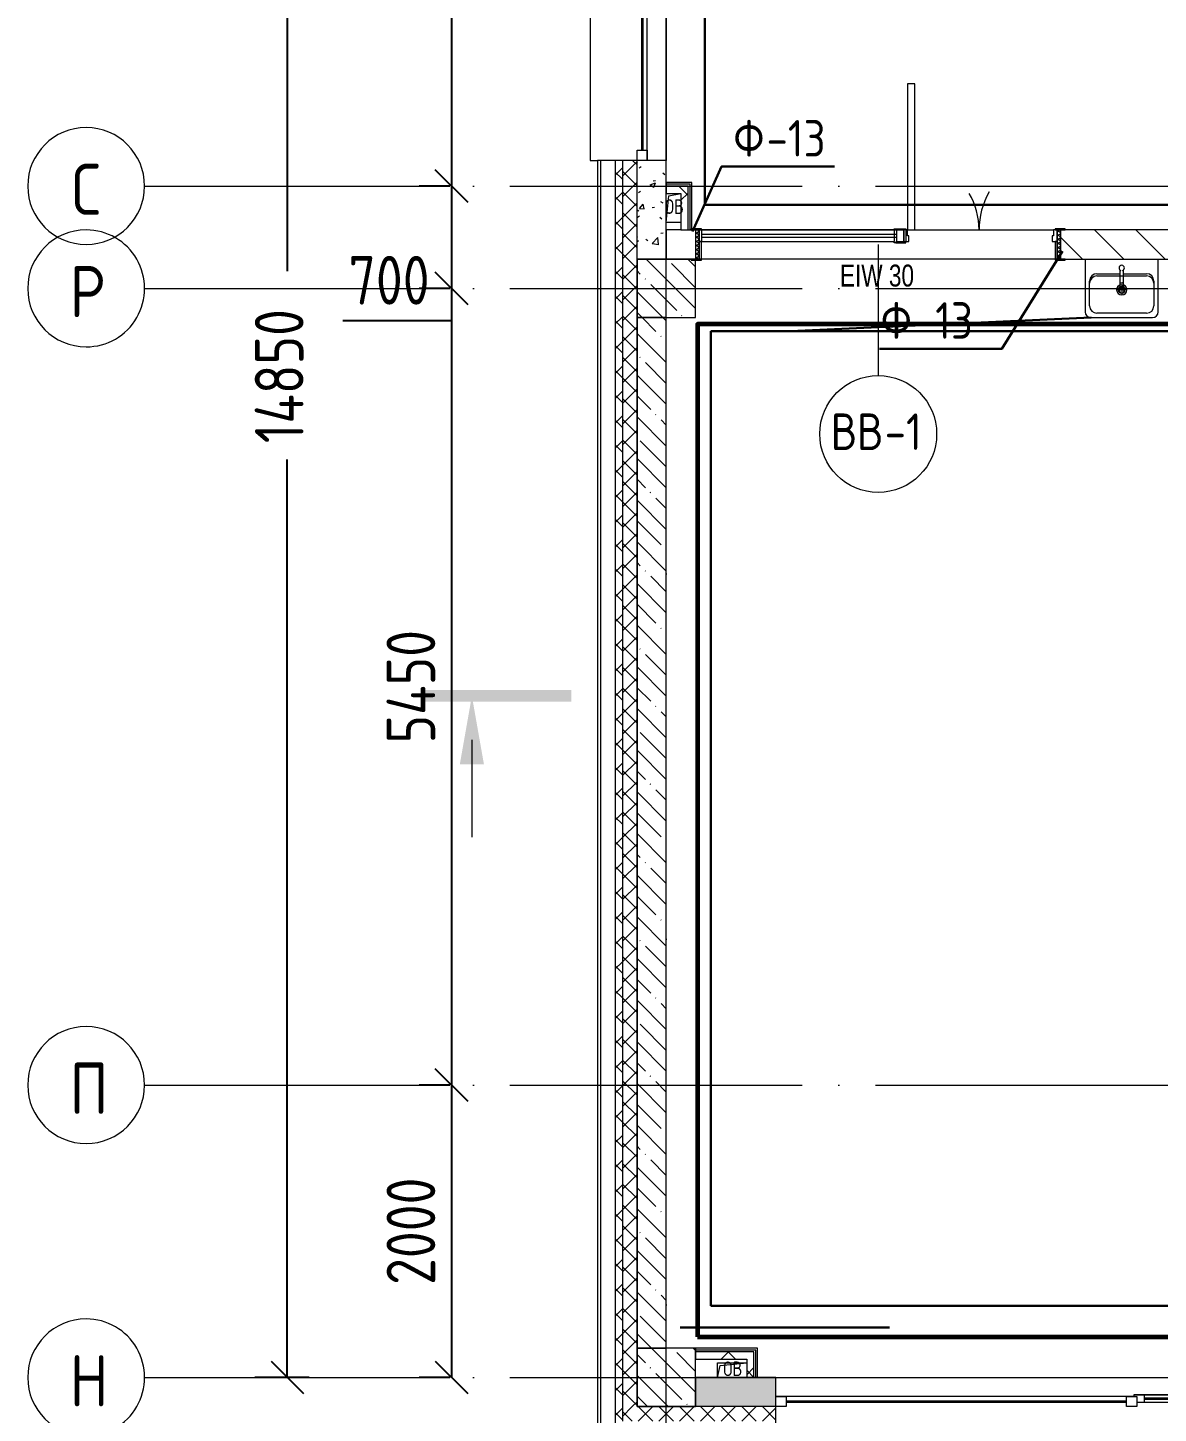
# Model space of a CAD drawing. Header units: millimetres. Extents: x -592259 to 288321, y -552984 to 293768.
# Drawn here: x -4971 to 2765, y -79015 to -69537 of the extents above; entities that cross this region are included whole.
import ezdxf

# ---------------------------------------------------------------- set-up
doc = ezdxf.new("R2010")
doc.units = ezdxf.units.MM
doc.linetypes.add('ADSK_Линия сетки', pattern=[2500, 2000, -250, 0, -250])
doc.linetypes.add('ADSK_Скрыто', pattern=[600, 300, -300])
doc.layers.get('Defpoints').update_dxf_attribs({"color": 250})
for name, color, linetype, lineweight in [('2)Фархверки', 40, 'Continuous', 30), ('4) Штукатурка', 6, 'Continuous', 30), ('4.5) Штук Гипсовая по ЖБ', 6, 'Continuous', 30), ('4.6) Швы', 6, 'Continuous', 30), ('6.1) Шпаклевка 5 вып.', 160, 'Continuous', 60), ('A-____-____-DIMS', 250, 'Continuous', 9), ('A-DETL-GENF-OTLN', 250, 'Continuous', 5), ('A-DOOR-____-IDEN', 250, 'Continuous', 9), ('A-DOOR-____-MCUT', 250, 'Continuous', 5), ('A-DOOR-____-OTLN', 250, 'Continuous', 5), ('A-DOOR-FRAM-MCUT', 250, 'Continuous', 5), ('A-DOOR-FRAM-OTLN', 250, 'Continuous', 5), ('A-DOOR-GLAZ-MCUT', 250, 'Continuous', 5), ('A-FLOR-____-OTLN', 250, 'Continuous', 9), ('A-GLAZ-____-MCUT', 250, 'Continuous', 9), ('A-GLAZ-____-OTLN', 250, 'Continuous', 5), ('A-WALL-____-MCUT', 250, 'Continuous', 13), ('A-WALL-____-PATT', 250, 'Continuous', 13), ('A-WALL-FNSH-MCUT', 250, 'Continuous', 13), ('G-____-____-SYMB', 250, 'ADSK_Скрыто', 9), ('I-WALL-____-OTLN', 250, 'Continuous', 9), ('P-SANR-FIXT-OTLN', 250, 'Continuous', 9), ('S-COLS-____-MCUT', 250, 'Continuous', 25), ('S-COLS-____-OTLN', 250, 'Continuous', 9), ('S-GRID-____-IDEN', 250, 'Continuous', 9), ('S-GRID-____-OTLN', 250, 'Continuous', 9)]:
    doc.layers.add(name, color=color, linetype=linetype, lineweight=lineweight)
doc.styles.add('Arial Narrow', font='ARIALN.TTF', dxfattribs={"width": 0.9, "height": 150})
doc.styles.add('GOST Common', font='', dxfattribs={"width": 0.9, "height": 350})
doc.styles.add('GOST Common_1', font='', dxfattribs={"width": 0.9, "height": 250})
doc.styles.add('ISOCPEUR', font='isocpeur.ttf', dxfattribs={"width": 0.8, "height": 100})
doc.styles.get("Standard").update_dxf_attribs({"font": 'ГОСТ тип А.ttf'})
doc.styles.get('GOST Common').set_extended_font_data('GOST Common')
doc.styles.get('GOST Common_1').set_extended_font_data('GOST Common')
doc.dimstyles.new('А3', dxfattribs={"dimtxt": 333, "dimasz": 222, "dimexe": 222, "dimexo": 111, "dimgap": 111, "dimtad": 1, "dimtoh": 1, "dimdec": 0, "dimrnd": 0.0015, "dimzin": 0, "dimdsep": 46, "dimtxsty": 'Standard', "dimblk": 'OBLIQUE', "dimcen": 0, "dimclrd": 7, "dimclre": 7, "dimclrt": 7, "dimadec": 0, "dimazin": 0, "dimtfac": 1, "dimtdec": 0, "dimtofl": 0, "dimtmove": 0, "dimatfit": 3, "dimfxl": 1, "dimtolj": 1, "dimtzin": 0, "dimarcsym": 0})
pattern_1 = [(45, (-601.29, -122294.79), (-70.71068, 70.71068), []), (135, (-601.29, -122294.79), (-70.71068, -70.71068), [])]
pattern_2 = [(135, (-601.3, -122294.79), (-142.5612, -142.5612), []), (135, (-458.73, -122294.79), (-142.5612, -142.5612), [252.016, -50.403, 3.353, -47.05])]
pattern_3 = [(50, (-601.3, -122294.8), (364.3679, -31.8783), [38.1, -419.1]), (355, (-601.3, -122294.8), (-70.4859, 382.1133), [30.48, -335.28]), (100.451, (-570.93, -122297.45), (293.885, 350.2334), [32.38, -356.18]), (46.184, (-601.3, -122193.2), (542.1585, -84.0858), [57.15, -628.65]), (96.636, (-556.1, -122200.2), (474.805, 494.8554), [48.57, -534.27]), (351.184, (-601.3, -122193.2), (474.8102, 494.85), [45.72, -502.92]), (21, (-550.5, -122218.6), (303.2285, -204.5305), [38.1, -419.1]), (326, (-550.5, -122218.6), (123.6039, 368.376), [30.48, -335.28]), (71.451, (-525.22, -122235.63), (426.8341, 163.8427), [32.38, -356.18]), (37.5, (-601.29, -122294.79), (6.17665, 169.11015), [16.764, -314.452, 16.764, -323.596, -336.55]), (37.5, (-601.29, -122294.79), (6.17665, 169.11015), [-671.576, 16.764, -319.786]), (7.5, (-601.3, -122294.79), (133.63888, 200.3615), [16.764, -177.292, 16.764, -306.832, -128.27]), (7.5, (-601.3, -122294.79), (133.63888, 200.3615), [-517.652, 16.764, -111.506]), (327.5, (-714.58, -122294.79), (271.18182, -11.45836), [16.764, -110.236, 16.764, -379.476, -525.78]), (327.5, (-714.58, -122294.79), (271.18182, -11.45836), [-523.24, 16.764, -509.016]), (317.5, (-765.38, -122294.8), (296.2585, 50.85285), [16.764, -148.336, 16.764, -246.38, -373.38]), (317.5, (-765.38, -122294.8), (296.2585, 50.85285), [-428.244, 16.764, -356.616])]
pattern_4 = [(45, (-601.3, -122294.79), (-141.42136, 141.42136), []), (135, (-601.3, -122294.79), (-141.42136, -141.42136), [])]

# ---------------------------------------------------------------- blocks, each defined once
blk = doc.blocks.new('Раковина_АИ_3D_Рен_МГН_Santek Neo 50 - Раковина 500x400x170-20710989-АР1_Маркировочный план 2 этажа С1')
at = {"layer": 'P-SANR-FIXT-OTLN', "lineweight": 5}
for p, q in [((-250, 25), (-250, -335)), ((250, -335), (250, 25)), ((-170, -75), (-10.6, -75)), ((-170, -89.7), (170, -89.7)), ((-10, -167), (-10, -49.9)), ((10, -50), (10, -167)), ((10, -75), (170, -75)), ((-220, -295), (-220, -125)), ((-220, -295), (-220, -139.7)), ((35, -185), (-35, -185)), ((-10, -167), (10, -167)), ((-5.9, -137), (-7, -137)), ((-7, -137), (-7, -137)), ((-5.9, -137), (5.9, -137)), ((0, -150), (0, -220)), ((7, -137), (5.9, -137)), ((7, -137), (7, -137)), ((220, -125), (220, -295)), ((220, -139.7), (220, -295)), ((-210, -375), (210, -375)), ((170, -345), (-170, -345)), ((170, -345), (-170, -345))]:
    blk.add_line(p, q, dxfattribs=at)
for centre, radius, start, end in [((-170, -125), 50, 90, 180), ((-170, -139.7), 50, 90, 180), ((0, -35), 18, 360, 180), ((0, -35), 18, 180, 250.80897), ((0, -35), 18, 289.19103, 360), ((0, -35), 18, 295.19321, 300), ((0, -35), 18, 309.99941, 315), ((0, -35), 18, 324.99969, 330), ((170, -125), 50, 0, 90), ((170, -139.7), 50, 0, 90), ((0, -185), 35, 0, 180), ((0, -185), 35, 107.68449, 180), ((0, -185), 35, 180, 0), ((0, -185), 35, 180, 360), ((0, -185), 23, 360, 180), ((0, -185), 23, 117.48352, 180), ((0, -185), 23, 180, 360), ((0, -185), 23, 180, 360), ((0, -185), 23, 360, 64.67013), ((0, -185), 35, 0, 73.32728), ((-210, -335), 40, 180, 270), ((-170, -295), 50, 180, 270), ((-170, -295), 50, 180, 270), ((170, -295), 50, 270, 0), ((170, -295), 50, 270, 0), ((210, -335), 40, 270, 0)]:
    blk.add_arc(centre, radius, start, end, dxfattribs=at)
for points in [[(-6.2, -51.9), (-6.1, -51.9), (-6, -52), (-5.9, -52)], [(5.9, -52), (6, -52), (6.1, -51.9), (6.2, -51.9)]]:
    blk.add_open_spline(points, degree=3, dxfattribs=at)
blk = doc.blocks.new('Сифон Orio для МГН - Сифон бутылочный-18345292-АР1_Маркировочный план 2 этажа С1')
at = {"layer": 'P-SANR-FIXT-OTLN', "lineweight": 5}
for start, end in [(90, 233.74325), (165, 225), (165, 225), (165, 180), (105, 131.63068), (105, 131.63068), (306.25675, 90), (345, 75), (345, 75), (45, 75), (345, 15), (195, 225), (228.36932, 233.74325), (228.36932, 233.74325), (228.36932, 233.74325), (306.25675, 315), (306.25675, 315), (306.25675, 315)]:
    blk.add_arc((0, 0), 16, start, end, dxfattribs=at)
blk = doc.blocks.new('Дверь_СКБ_2Ст_Фрамуга1 - Н_ВВ-1_2500x2600h_Учебные помещения_Фрамуга справа-41964523-АР1_Маркировочный план 2 этажа С1')
at = {"layer": 'A-DOOR-____-OTLN'}
h = blk.add_hatch(dxfattribs=at)
h.set_pattern_fill('FP_12', color=256, style=0, pattern_type=2)
h.set_pattern_definition([(135, (1051.41, 164.685), (-14.1421, -14.1421), []), (225, (1051.41, 164.685), (14.1421, -14.1421), [])])
h.paths.add_polyline_path([(1262.5, -100), (1262.5, 100), (1237.5, 100), (1237.5, -100)])
at = {"layer": 'A-DOOR-FRAM-OTLN'}
h = blk.add_hatch(dxfattribs=at)
h.set_pattern_fill('FP_13', color=256, style=0, pattern_type=2)
h.set_pattern_definition([(45, (-1071.384, 164.685), (-14.1421, 14.1421), []), (135, (-1071.384, 164.685), (-14.1421, -14.1421), [])])
h.paths.add_polyline_path([(-1212.5, -100), (-1212.5, 100), (-1237.5, 100), (-1237.5, -100)])
at = {"layer": 'A-DOOR-____-MCUT'}
for p, q in [((212.5, 1100), (212.5, 100)), ((262.5, 1100), (212.5, 1100)), ((262.5, 100), (262.5, 1100)), ((212.5, 100), (262.5, 100))]:
    blk.add_line(p, q, dxfattribs=at)
at = {"layer": 'A-DOOR-____-OTLN'}
for centre, radius, start, end in [((202.5, 100), 500, 360, 30), ((1222.5, 100), 520, 150, 180)]:
    blk.add_arc(centre, radius, start, end, dxfattribs=at)
at = {"layer": 'A-DOOR-FRAM-MCUT'}
for p, q in [((-1197.5, 108), (-1267.5, 108)), ((-1267.5, 108), (-1267.5, 100)), ((-1267.5, 100), (-1197.5, 100)), ((-1212.5, 100), (-1237.5, 100)), ((-1237.5, 100), (-1237.5, -100)), ((-1212.5, 100), (-1212.5, 20)), ((122.5, 100), (-1212.5, 100)), ((-1212.5, -100), (-1212.5, 100)), ((-1197.5, 100), (-1197.5, 108)), ((-1197.5, 100), (-1197.5, 20)), ((122.5, 100), (122.5, 108)), ((122.5, 108), (192.5, 108)), ((122.5, 100), (122.5, 20)), ((132.5, 108), (202.5, 108)), ((132.5, 100), (132.5, 108)), ((137.5, 100), (187.5, 100)), ((137.5, 100), (137.5, 20)), ((187.5, 20), (187.5, 100)), ((212.5, 100), (187.5, 100)), ((187.5, 100), (187.5, 20)), ((192.5, 108), (192.5, 100)), ((202.5, 108), (202.5, 100)), ((202.5, 100), (202.5, 20)), ((212.5, 60), (212.5, 100)), ((1212.5, 100), (1212.5, 60)), ((1237.5, 100), (1212.5, 100)), ((1292.5, 108), (1222.5, 108)), ((1222.5, 108), (1222.5, 100)), ((1222.5, 100), (1292.5, 100)), ((1237.5, 20), (1237.5, 100)), ((1262.5, 100), (1237.5, 100)), ((1237.5, 100), (1237.5, -100)), ((1262.5, -100), (1262.5, 100)), ((1292.5, 100), (1292.5, 108)), ((-1212.5, 20), (122.5, 20)), ((-1197.5, 20), (-1212.5, 20)), ((-1212.5, 20), (-1212.5, -100)), ((-1197.5, -100), (-1197.5, 20)), ((122.5, 12), (122.5, 20)), ((192.5, 12), (122.5, 12)), ((132.5, 20), (132.5, 12)), ((132.5, 12), (202.5, 12)), ((137.5, 20), (187.5, 20)), ((187.5, 20), (222.5, 20)), ((192.5, 20), (192.5, 12)), ((202.5, 12), (202.5, 20)), ((222.5, 60), (212.5, 60)), ((222.5, 20), (222.5, 60)), ((1212.5, 60), (1202.5, 60)), ((1202.5, 60), (1202.5, 20)), ((1202.5, 20), (1237.5, 20)), ((1237.5, 20), (1222.5, 20)), ((1222.5, 20), (1222.5, -100)), ((1237.5, -100), (1237.5, 20)), ((-1197.5, -100), (-1267.5, -100)), ((-1267.5, -100), (-1267.5, -108)), ((-1267.5, -108), (-1197.5, -108)), ((-1237.5, -100), (-1212.5, -100)), ((-1212.5, -100), (-1197.5, -100)), ((-1197.5, -108), (-1197.5, -100)), ((1222.5, -100), (1237.5, -100)), ((1292.5, -100), (1222.5, -100)), ((1222.5, -100), (1222.5, -108)), ((1222.5, -108), (1292.5, -108)), ((1237.5, -100), (1262.5, -100)), ((1292.5, -108), (1292.5, -100))]:
    blk.add_line(p, q, dxfattribs=at)
at = {"layer": 'A-DOOR-GLAZ-MCUT'}
for p, q in [((-1197.5, 70), (137.5, 70)), ((-1197.5, 50), (137.5, 50))]:
    blk.add_line(p, q, dxfattribs=at)
blk = doc.blocks.new('Окно_СКБ_2Ст1 - Окно_СКБ_2Ст 3300_ОК2л-29018874-АР1_Маркировочный план 2 этажа С1')
at = {"layer": 'A-GLAZ-____-MCUT'}
for p, q in [((-1650, -195), (-1650, -125)), ((-1650, -125), (-1580, -125)), ((-1580, -125), (-1580, -195)), ((-820, -155), (-1580, -155)), ((-1580, -155), (-1580, -195)), ((-1530, -205), (-1530, -155)), ((-870, -205), (-870, -155)), ((-820, -195), (-820, -125)), ((-820, -125), (-750, -125)), ((-820, -195), (-820, -155)), ((-750, -125), (-750, -195)), ((1580, -195), (1580, -125)), ((1580, -125), (1650, -125)), ((1650, -125), (1650, -195)), ((-1580, -195), (-1650, -195)), ((-1580, -195), (-1600, -195)), ((-1600, -195), (-1600, -205)), ((-1600, -205), (-800, -205)), ((-800, -205), (-1600, -205)), ((-750, -195), (-820, -195)), ((-800, -195), (-820, -195)), ((-800, -205), (-800, -195)), ((1650, -195), (1580, -195))]:
    blk.add_line(p, q, dxfattribs=at)
at = {"layer": 'A-GLAZ-____-MCUT', "lineweight": 5}
for p, q in [((-1530, -175), (-870, -175)), ((-870, -185), (-1530, -185)), ((1580, -155), (-750, -155)), ((1580, -165), (-750, -165))]:
    blk.add_line(p, q, dxfattribs=at)
at = {"layer": 'A-GLAZ-____-OTLN'}
for p, q in [((-1650, -195), (-1600, -195)), ((-800, -195), (1650, -195))]:
    blk.add_line(p, q, dxfattribs=at)
blk = doc.blocks.new('Окно_СКБ_2Ст1 - Окно_СКБ_2Ст_2400_ОК16-29018854-АР1_Маркировочный план 2 этажа С1')
at = {"layer": 'A-GLAZ-____-MCUT'}
for p, q in [((-1200, -195), (-1200, -125)), ((-1200, -125), (-1130, -125)), ((-1130, -125), (-1130, -195)), ((300, -195), (300, -125)), ((300, -125), (370, -125)), ((370, -125), (370, -195)), ((1130, -155), (370, -155)), ((370, -155), (370, -195)), ((420, -205), (420, -155)), ((1080, -205), (1080, -155)), ((1130, -195), (1130, -125)), ((1130, -125), (1200, -125)), ((1130, -195), (1130, -155)), ((1200, -125), (1200, -195)), ((-1130, -195), (-1200, -195)), ((370, -195), (300, -195)), ((370, -195), (350, -195)), ((350, -195), (350, -205)), ((350, -205), (1150, -205)), ((1150, -205), (350, -205)), ((1200, -195), (1130, -195)), ((1150, -195), (1130, -195)), ((1150, -205), (1150, -195))]:
    blk.add_line(p, q, dxfattribs=at)
at = {"layer": 'A-GLAZ-____-MCUT', "lineweight": 5}
for p, q in [((300, -155), (-1130, -155)), ((300, -165), (-1130, -165)), ((420, -175), (1080, -175)), ((1080, -185), (420, -185))]:
    blk.add_line(p, q, dxfattribs=at)
at = {"layer": 'A-GLAZ-____-OTLN'}
for p, q in [((-1200, -195), (350, -195)), ((1150, -195), (1200, -195))]:
    blk.add_line(p, q, dxfattribs=at)
blk = doc.blocks.new('WNW_Отлив1 - Отлив_металлический 2-28599108-АР1_Маркировочный план 2 этажа С1')
at = {"layer": 'A-GLAZ-____-OTLN'}
for p, q in [((1200, 320), (-1200, 320)), ((-1200, 320), (-1200, 270)), ((1200, 270), (1200, 320))]:
    blk.add_line(p, q, dxfattribs=at)
blk = doc.blocks.new('_Wn_-As_OpeningMEP_floor__Rectangular - _Wn_-As_OpeningMEP_floor__Rectangular-34851889-АР1_Маркировочный план 2 этажа С1')
at = {"layer": 'A-DETL-GENF-OTLN'}
for p, q in [((-50, -50), (-32.3, 132.3)), ((-32.3, 132.3), (48.7, 149.7))]:
    blk.add_line(p, q, dxfattribs=at)
blk = doc.blocks.new('_Wn_-As_OpeningMEP_floor__Rectangular - _Wn_-As_OpeningMEP_floor__Rectangular-35307840-АР1_Маркировочный план 2 этажа С1')
at = {"layer": 'A-DETL-GENF-OTLN'}
for p, q in [((-82.3, 82.3), (100, 100)), ((-100, 0), (-82.3, 82.3))]:
    blk.add_line(p, q, dxfattribs=at)
blk = doc.blocks.new('Ось сетки - Круг_Ø8 мм-39983606-АР1_Маркировочный план 2 этажа С1')
at = {"layer": 'S-GRID-____-IDEN'}
for start, end in [(360, 180), (180, 360)]:
    blk.add_arc((0, 0), 4, start, end, dxfattribs=at)
blk = doc.blocks.new('_Oblique')
at = {"color": 0, "linetype": 'ByBlock', "lineweight": -2}
blk.add_line((-0.5, -0.5), (0.5, 0.5), dxfattribs=at)
blk = doc.blocks.new('*D2833')
at = {"layer": 'A-____-____-DIMS', "color": 7, "lineweight": -2, "transparency": 16777216}
for p, q in [((-2082.1, -67619.8), (-2293.1, -67619.8)), ((-2071.1, -67619.8), (-2071.1, -70619.8)), ((-2082.1, -70619.8), (-2293.1, -70619.8))]:
    blk.add_line(p, q, dxfattribs=at)
at = {"layer": 'Defpoints', "color": 0, "transparency": 16777216}
for p in [(-1971.1, -67619.8), (-2071.1, -70619.8), (-1971.1, -70619.8)]:
    blk.add_point(p, dxfattribs=at)
at = {"layer": 'A-____-____-DIMS', "color": 7, "lineweight": -2, "transparency": 16777216, "xscale": 222, "yscale": 222, "zscale": 222}
for p, rotation in [((-2071.1, -67619.8), 90), ((-2071.1, -70619.8), 270)]:
    blk.add_blockref('_Oblique', p, dxfattribs=dict(at, rotation=rotation))
at = {"layer": 'A-____-____-DIMS', "color": 7, "transparency": 16777216, "insert": (-2348.6, -69119.8), "char_height": 333, "width": 2.483, "attachment_point": 5, "rotation": 90}
blk.add_mtext('\\A1;3000', dxfattribs=at)
blk = doc.blocks.new('*D2834')
at = {"layer": 'A-____-____-DIMS', "color": 7, "lineweight": -2, "transparency": 16777216}
for p, q in [((-2082.1, -70619.8), (-2293.1, -70619.8)), ((-2071.1, -70619.8), (-2071.1, -71319.8)), ((-2082.1, -71319.8), (-2293.1, -71319.8)), ((-2071.1, -71319.8), (-2071.1, -71541.8)), ((-2071.1, -71541.8), (-2814.8, -71541.8))]:
    blk.add_line(p, q, dxfattribs=at)
at = {"layer": 'Defpoints', "color": 0, "transparency": 16777216}
for p in [(-1971.1, -70619.8), (-2071.1, -71319.8), (-1971.1, -71319.8)]:
    blk.add_point(p, dxfattribs=at)
at = {"layer": 'A-____-____-DIMS', "color": 7, "lineweight": -2, "transparency": 16777216, "xscale": 222, "yscale": 222, "zscale": 222}
for p, rotation in [((-2071.1, -70619.8), 90), ((-2071.1, -71319.8), 270)]:
    blk.add_blockref('_Oblique', p, dxfattribs=dict(at, rotation=rotation))
at = {"layer": 'A-____-____-DIMS', "color": 7, "transparency": 16777216, "insert": (-2498.5, -71264.3), "char_height": 333, "width": 1.862, "attachment_point": 5}
blk.add_mtext('\\A1;700', dxfattribs=at)
blk = doc.blocks.new('*D2835')
at = {"layer": 'A-____-____-DIMS', "color": 7, "lineweight": -2, "transparency": 16777216}
for p, q in [((-2082.1, -71319.8), (-2293.1, -71319.8)), ((-2071.1, -71319.8), (-2071.1, -76769.8)), ((-2082.1, -76769.8), (-2293.1, -76769.8))]:
    blk.add_line(p, q, dxfattribs=at)
at = {"layer": 'Defpoints', "color": 0, "transparency": 16777216}
for p in [(-1971.1, -71319.8), (-2071.1, -76769.8), (-1971.1, -76769.8)]:
    blk.add_point(p, dxfattribs=at)
at = {"layer": 'A-____-____-DIMS', "color": 7, "lineweight": -2, "transparency": 16777216, "xscale": 222, "yscale": 222, "zscale": 222}
for p, rotation in [((-2071.1, -71319.8), 90), ((-2071.1, -76769.8), 270)]:
    blk.add_blockref('_Oblique', p, dxfattribs=dict(at, rotation=rotation))
at = {"layer": 'A-____-____-DIMS', "color": 7, "transparency": 16777216, "insert": (-2348.6, -74044.8), "char_height": 333, "width": 2.567, "attachment_point": 5, "rotation": 90}
blk.add_mtext('\\A1;5450', dxfattribs=at)
blk = doc.blocks.new('*D2836')
at = {"layer": 'A-____-____-DIMS', "color": 7, "lineweight": -2, "transparency": 16777216}
for p, q in [((-2082.1, -76769.8), (-2293.1, -76769.8)), ((-2071.1, -76769.8), (-2071.1, -78769.8)), ((-2082.1, -78769.8), (-2293.1, -78769.8))]:
    blk.add_line(p, q, dxfattribs=at)
at = {"layer": 'Defpoints', "color": 0, "transparency": 16777216}
for p in [(-1971.1, -76769.8), (-2071.1, -78769.8), (-1971.1, -78769.8)]:
    blk.add_point(p, dxfattribs=at)
at = {"layer": 'A-____-____-DIMS', "color": 7, "lineweight": -2, "transparency": 16777216, "xscale": 222, "yscale": 222, "zscale": 222}
for p, rotation in [((-2071.1, -76769.8), 90), ((-2071.1, -78769.8), 270)]:
    blk.add_blockref('_Oblique', p, dxfattribs=dict(at, rotation=rotation))
at = {"layer": 'A-____-____-DIMS', "color": 7, "transparency": 16777216, "insert": (-2348.6, -77769.8), "char_height": 333, "width": 2.483, "attachment_point": 5, "rotation": 90}
blk.add_mtext('\\A1;2000', dxfattribs=at)
blk = doc.blocks.new('*D2837')
at = {"layer": 'A-____-____-DIMS', "color": 7, "lineweight": -2, "transparency": 16777216}
for p, q in [((-3045.4, -63919.8), (-3416.5, -63919.8)), ((-3194.5, -63919.8), (-3194.5, -71202.7)), ((-3194.5, -78769.8), (-3194.5, -72490.3)), ((-3045.4, -78769.8), (-3416.5, -78769.8))]:
    blk.add_line(p, q, dxfattribs=at)
at = {"layer": 'Defpoints', "color": 0, "transparency": 16777216}
for p in [(-2934.4, -63919.8), (-3194.5, -78769.8), (-2934.4, -78769.8)]:
    blk.add_point(p, dxfattribs=at)
at = {"layer": 'A-____-____-DIMS', "color": 7, "lineweight": -2, "transparency": 16777216, "xscale": 222, "yscale": 222, "zscale": 222}
for p, rotation in [((-3194.5, -63919.8), 90), ((-3194.5, -78769.8), 270)]:
    blk.add_blockref('_Oblique', p, dxfattribs=dict(at, rotation=rotation))
at = {"layer": 'A-____-____-DIMS', "color": 7, "transparency": 16777216, "insert": (-3416.5, -72379.3), "char_height": 333, "width": 3.003, "attachment_point": 1, "rotation": 90, "line_spacing_factor": 1.022761}
blk.add_mtext('\\A1;14850', dxfattribs=at)
blk = doc.blocks.new('Разрез - Номер вида спереди_3_5 мм-32550530-АР1_Маркировочный план 2 этажа С1')
at = {"layer": 'G-____-____-SYMB', "linetype": 'Continuous'}
for points in [[(9.798, 0.404), (9.798, -0.394), (-0.333, -0.394), (-0.333, 0.404)], [(2.176, -4.675), (3, 0), (3.824, -4.675)]]:
    blk.add_hatch(color=256, dxfattribs=at).paths.add_polyline_path(points)
at = {"layer": 'G-____-____-SYMB', "linetype": 'Continuous', "lineweight": 20}
blk.add_line((3, -3), (3, -9.663), dxfattribs=at)
blk = doc.blocks.new('ADSK_Марка_Дверь - Типоразмер_ADSK_Марка-30565456-АР1_Маркировочный план 2 этажа С1')
at = {"layer": 'A-DOOR-____-IDEN'}
blk.add_circle((0, 0), 4, dxfattribs=at)

msp = doc.modelspace()

# ---------------------------------------------------------------- hatches: boundary and pattern name
at = {"layer": 'A-WALL-____-PATT', "lineweight": 15, "true_color": 0x000000}
h = msp.add_hatch(dxfattribs=at)
h.set_pattern_fill('FP_16', color=18, style=0, pattern_type=2)
h.set_pattern_definition([(135, (-601.29, -122294.79), (-84.85281, -84.85281), []), (225, (-601.29, -122294.79), (84.85281, -84.85281), [])])
h.paths.add_polyline_path([(-901.3141, -79069.7878), (-901.3141, -70444.7883), (-951.3141, -70444.7883), (-951.3141, -79069.7878)])
h.paths.add_polyline_path([(-901.3141, -68044.7883), (-901.3141, -63619.7883), (-951.3141, -63619.7883), (-951.3141, -68044.7883)])
h = msp.add_hatch(dxfattribs=at)
h.set_pattern_fill('FP_17', color=18, style=0, pattern_type=2)
h.set_pattern_definition(pattern_1)
h.paths.add_polyline_path([(-901.3141, -78969.7878), (-801.3141, -78969.7878), (-801.3141, -70444.7883), (-901.3141, -70444.7883), (-901.3141, -78814.4683)])
h.paths.add_polyline_path([(-801.3141, -68044.7883), (-801.3141, -63719.7883), (-901.3141, -63719.7883), (-901.3141, -68044.7883)])
h = msp.add_hatch(dxfattribs=at)
h.set_pattern_fill('FP_24', color=18, style=0, pattern_type=2)
h.set_pattern_definition(pattern_3)
h.paths.add_polyline_path([(-801.3141, -71119.7878), (-601.3141, -71118.9056), (-601.3141, -70444.7883), (-801.3141, -70444.7883)])
h.paths.add_polyline_path([(-601.3141, -68044.7883), (-601.3141, -67619.7883), (-801.3141, -67619.7883), (-801.3141, -68044.7883), (-633.6084, -68044.7883)])
h = msp.add_hatch(dxfattribs=at)
h.set_pattern_fill('FP_25', color=18, style=0, pattern_type=2)
h.set_pattern_definition(pattern_4)
h.paths.add_polyline_path([(-501.2922, -70669.7878), (-451.2922, -70669.7878), (-451.2922, -70619.7878), (-601.2922, -70619.7878), (-601.2922, -70669.7878)])
h = msp.add_hatch(dxfattribs=at)
h.set_pattern_fill('FP_25', color=18, style=0, pattern_type=2)
h.set_pattern_definition(pattern_4)
h.paths.add_polyline_path([(-451.2922, -70919.7883), (-451.2922, -70669.7878), (-501.2922, -70669.7878), (-501.2922, -70919.7883)])
h = msp.add_hatch(dxfattribs=at)
h.set_pattern_fill('FP_23', color=18, style=0, pattern_type=2)
h.set_pattern_definition(pattern_2)
h.paths.add_polyline_path([(-633.6084, -78569.7878), (-601.2922, -78569.7878), (-601.2922, -71519.7883), (-801.2922, -71519.7883), (-801.2922, -78569.7878)])
h = msp.add_hatch(dxfattribs=at)
h.set_pattern_fill('FP_25', color=18, style=0, pattern_type=2)
h.set_pattern_definition(pattern_4)
h.paths.add_polyline_path([(-401.2922, -78644.7878), (-51.3141, -78644.7878), (-51.3141, -78594.7878), (-401.2922, -78594.7878)])
h = msp.add_hatch(dxfattribs=at)
h.set_pattern_fill('FP_25', color=18, style=0, pattern_type=2)
h.set_pattern_definition(pattern_4)
h.paths.add_polyline_path([(-1.3141, -78769.7878), (-1.3141, -78594.7878), (-51.3141, -78594.7878), (-51.3141, -78769.7878)])
h = msp.add_hatch(dxfattribs=at)
h.set_pattern_fill('FP_24', color=18, style=0, pattern_type=2)
h.set_pattern_definition(pattern_3)
h.paths.add_polyline_path([(68402.8242, -78969.7878), (68448.7078, -78969.7878), (68448.7078, -78769.7878), (66448.7078, -78769.7878), (66448.7078, -78969.7878), (67832.2751, -78969.7878)])
h.paths.add_polyline_path([(64408.981, -78969.7878), (64748.7078, -78969.7878), (64748.7078, -78769.7878), (64048.7078, -78769.7878), (64048.7078, -78969.7878)])
h.paths.add_polyline_path([(62697.3339, -78969.7878), (62748.7078, -78969.7878), (62748.7078, -78769.7878), (61948.7078, -78769.7878), (61948.7078, -78969.7878), (62126.7848, -78969.7878)])
h.paths.add_polyline_path([(59548.7078, -78969.7878), (60248.7078, -78969.7878), (60248.7078, -78769.7878), (59548.7078, -78769.7878)])
h.paths.add_polyline_path([(57562.3926, -78969.7878), (58248.7078, -78969.7878), (58248.7078, -78769.7878), (57448.7078, -78769.7878), (57448.7078, -78969.7878)])
h.paths.add_polyline_path([(53748.7078, -78969.7878), (53748.7078, -78769.7878), (52948.7078, -78769.7878), (52948.7078, -78969.7878), (53568.5494, -78969.7878)])
h.paths.add_polyline_path([(49004.1572, -78969.7878), (49248.7078, -78969.7878), (49248.7078, -78769.7878), (48448.7078, -78769.7878), (48448.7078, -78969.7878)])
h.paths.add_polyline_path([(44748.7078, -78969.7878), (44748.7078, -78769.7878), (43948.7078, -78769.7878), (43948.7078, -78969.7878), (44439.7649, -78969.7878)])
h.paths.add_polyline_path([(41587.0198, -78969.7878), (42248.7078, -78969.7878), (42248.7078, -78769.7878), (41548.7078, -78769.7878), (41548.7078, -78969.7878)])
h.paths.add_polyline_path([(40248.7078, -78969.7878), (40248.7078, -78769.7878), (39448.7078, -78769.7878), (39448.7078, -78969.7878), (39875.3727, -78969.7878)])
h.paths.add_polyline_path([(35881.5295, -78969.7878), (36148.7078, -78969.7878), (36148.7078, -78769.7878), (35748.7078, -78769.7878), (35748.7078, -78969.7878)])
h.paths.add_polyline_path([(34948.7078, -78969.7878), (35348.7078, -78969.7878), (35348.7078, -78769.7878), (34948.7078, -78769.7878), (34948.7078, -78814.4683)])
h.paths.add_polyline_path([(31317.1372, -78969.7878), (31648.7078, -78969.7878), (31648.7078, -78769.7878), (30848.7078, -78769.7878), (30848.7078, -78969.7878)])
h.paths.add_polyline_path([(27148.7078, -78969.7878), (27148.7078, -78769.7878), (26348.7078, -78769.7878), (26348.7078, -78969.7878), (26752.745, -78969.7878)])
h.paths.add_polyline_path([(23548.7078, -78969.7878), (24248.7078, -78969.7878), (24248.7078, -78769.7878), (23548.7078, -78769.7878)])
h.paths.add_polyline_path([(22648.7078, -78969.7878), (22648.7078, -78769.7878), (21848.7078, -78769.7878), (21848.7078, -78969.7878), (22188.3528, -78969.7878)])
h.paths.add_polyline_path([(18148.7078, -78969.7878), (18148.7078, -78769.7878), (17348.7078, -78769.7878), (17348.7078, -78969.7878), (17623.9605, -78969.7878)])
h.paths.add_polyline_path([(13059.5683, -78969.7878), (13648.7078, -78969.7878), (13648.7078, -78769.7878), (12848.7078, -78769.7878), (12848.7078, -78969.7878)])
h.paths.add_polyline_path([(9148.7078, -78969.7878), (9148.7078, -78769.7878), (8348.7078, -78769.7878), (8348.7078, -78969.7878), (9065.7251, -78969.7878)])
h.paths.add_polyline_path([(6212.9799, -78969.7878), (6248.7078, -78969.7878), (6248.7078, -78769.7878), (5548.7078, -78769.7878), (5548.7078, -78969.7878)])
h.paths.add_polyline_path([(4648.7078, -78969.7878), (4648.7078, -78769.7878), (3848.7078, -78769.7878), (3848.7078, -78969.7878), (4501.3328, -78969.7878)])
h.paths.add_polyline_path([(148.7078, -78969.7878), (148.7078, -78769.7878), (-401.3141, -78769.7878), (-401.3141, -78969.7878), (-63.0594, -78969.7878)])
h = msp.add_hatch(dxfattribs=at)
h.set_pattern_fill('FP_17', color=18, style=0, pattern_type=2)
h.set_pattern_definition(pattern_1)
h.paths.add_polyline_path([(68402.8242, -79069.7878), (68548.7078, -79069.7878), (68548.7078, -78969.7878), (66448.7078, -78969.7878), (66448.7078, -79069.7878), (67832.2751, -79069.7878)])
h.paths.add_polyline_path([(63148.7078, -79069.7878), (63148.7078, -78969.7878), (61948.7078, -78969.7878), (61948.7078, -79069.7878), (62697.3339, -79069.7878)])
h.paths.add_polyline_path([(64408.981, -79069.7878), (64748.7078, -79069.7878), (64748.7078, -78969.7878), (64048.7078, -78969.7878), (64048.7078, -79069.7878)])
h.paths.add_polyline_path([(57448.7078, -79069.7878), (58648.7078, -79069.7878), (58648.7078, -78969.7878), (57448.7078, -78969.7878)])
h.paths.add_polyline_path([(60248.7078, -79069.7878), (60248.7078, -78969.7878), (59548.7078, -78969.7878), (59548.7078, -79069.7878)])
h.paths.add_polyline_path([(53568.5494, -79069.7878), (54148.7078, -79069.7878), (54148.7078, -78969.7878), (52948.7078, -78969.7878), (52948.7078, -79069.7878), (52998.0004, -79069.7878)])
h.paths.add_polyline_path([(49648.7078, -79069.7878), (49648.7078, -78969.7878), (48448.7078, -78969.7878), (48448.7078, -79069.7878), (49574.7062, -79069.7878)])
h.paths.add_polyline_path([(45148.7078, -79069.7878), (45148.7078, -78969.7878), (43948.7078, -78969.7878), (43948.7078, -79069.7878), (45010.314, -79069.7878)])
h.paths.add_polyline_path([(42248.7078, -79069.7878), (42248.7078, -78969.7878), (41548.7078, -78969.7878), (41548.7078, -79069.7878), (41587.0198, -79069.7878)])
h.paths.add_polyline_path([(39875.3727, -79069.7878), (40648.7078, -79069.7878), (40648.7078, -78969.7878), (39448.7078, -78969.7878), (39448.7078, -79069.7878)])
h.paths.add_polyline_path([(34948.7078, -79069.7878), (36148.7078, -79069.7878), (36148.7078, -78969.7878), (34948.7078, -78969.7878)])
h.paths.add_polyline_path([(31648.7078, -79069.7878), (31648.7078, -78969.7878), (30448.7078, -78969.7878), (30448.7078, -79069.7878), (31317.1372, -79069.7878)])
h.paths.add_polyline_path([(26752.745, -79069.7878), (27148.7078, -79069.7878), (27148.7078, -78969.7878), (25948.7078, -78969.7878), (25948.7078, -79069.7878), (26182.196, -79069.7878)])
h.paths.add_polyline_path([(24248.7078, -79069.7878), (24248.7078, -78969.7878), (23548.7078, -78969.7878), (23548.7078, -79069.7878)])
h.paths.add_polyline_path([(21617.8037, -79069.7878), (22648.7078, -79069.7878), (22648.7078, -78969.7878), (21448.7078, -78969.7878), (21448.7078, -79069.7878)])
h.paths.add_polyline_path([(16948.7078, -79069.7878), (18148.7078, -79069.7878), (18148.7078, -78969.7878), (16948.7078, -78969.7878)])
h.paths.add_polyline_path([(13648.7078, -79069.7878), (13648.7078, -78969.7878), (12448.7078, -78969.7878), (12448.7078, -79069.7878), (13630.1173, -79069.7878)])
h.paths.add_polyline_path([(7948.7078, -79069.7878), (9148.7078, -79069.7878), (9148.7078, -78969.7878), (7948.7078, -78969.7878)])
h.paths.add_polyline_path([(6212.9799, -79069.7878), (6248.7078, -79069.7878), (6248.7078, -78969.7878), (5548.7078, -78969.7878), (5548.7078, -79069.7878)])
h.paths.add_polyline_path([(4501.3328, -79069.7878), (4648.7078, -79069.7878), (4648.7078, -78969.7878), (3448.7078, -78969.7878), (3448.7078, -79069.7878), (3930.7838, -79069.7878)])
h.paths.add_polyline_path([(148.7078, -79069.7878), (148.7078, -78969.7878), (-901.3141, -78969.7878), (-901.3141, -79069.7878), (-63.0594, -79069.7878)])
at = {"layer": 'S-COLS-____-OTLN', "lineweight": 5, "true_color": 0x000000}
h = msp.add_hatch(dxfattribs=at)
h.set_pattern_fill('FP_23', color=18, style=0, pattern_type=2)
h.set_pattern_definition(pattern_2)
h.paths.add_polyline_path([(-801.2922, -71519.7878), (-401.2922, -71519.7878), (-401.3141, -71127.7883), (-431.3141, -71127.7883), (-431.3141, -71119.7883), (-801.2922, -71119.7878)])
h = msp.add_hatch(dxfattribs=at)
h.set_pattern_fill('FP_23', color=18, style=0, pattern_type=2)
h.set_pattern_definition(pattern_2)
h.paths.add_polyline_path([(-801.2922, -78969.7878), (-401.2922, -78969.7878), (-401.2922, -78569.7878), (-801.2922, -78569.7878), (-801.2922, -78814.4683)])

# ---------------------------------------------------------------- linework, layer by layer
at = {"layer": '2)Фархверки'}
for points in [[(-421.9175, -70930.1607), (-223.0553, -70486.0375), (-150.9055, -70486.0375), (549.0945, -70486.0375)], [(2110.2701, -71065.3072), (1695.644, -71732.3145), (1557.4353, -71732.3145), (857.4353, -71732.3145)]]:
    msp.add_lwpolyline(points, dxfattribs=at)
at = {"layer": '4) Штукатурка'}
for p, q in [((31702.9952, -70747.9048), (-337.025, -70747.9048)), ((-296.206, -71613.0063), (2661.1072, -71613.0063))]:
    msp.add_line(p, q, dxfattribs=at)
at = {"layer": '4.5) Штук Гипсовая по ЖБ'}
for p, q in [((-337.025, -70747.9048), (-337.025, -67765.7776)), ((-296.206, -78279.3764), (-296.206, -71613.0063)), ((16721.3718, -78279.3764), (-296.206, -78279.3764))]:
    msp.add_line(p, q, dxfattribs=at)
at = {"layer": '4.6) Швы'}
for points in [[(-337.025, -70747.9048), (-337.025, -70273.0329)], [(-337.025, -70747.9048), (2447.8264, -70747.9048)], [(248.1254, -71613.0063), (2304.9806, -71519.7883)], [(2661.1072, -71613.0063), (3848.7078, -71613.0063)], [(-506.9625, -78428.2835), (926.3302, -78428.2835)]]:
    msp.add_lwpolyline(points, dxfattribs=at)
at = {"layer": '6.1) Шпаклевка 5 вып.'}
msp.add_lwpolyline([(-387.8462, -78491.7872), (16828.2436, -78491.7872), (16828.2436, -71565.2805), (-387.8462, -71565.2805)], close=True, dxfattribs=at)
at = {"layer": 'A-DOOR-____-IDEN', "color": 18, "true_color": 0x000000}
msp.add_line((848.6859, -71019.7883), (848.6859, -71915.8844), dxfattribs=at)
at = {"layer": 'A-FLOR-____-OTLN', "color": 18, "lineweight": 5, "true_color": 0x000000}
for p, q in [((-501.2922, -70869.5154), (-601.2922, -70869.5154)), ((-361.3141, -70919.7883), (1023.6859, -70919.7883)), ((1098.6859, -70919.7883), (2048.6859, -70919.7883)), ((2058.6859, -71119.7883), (-361.3141, -71119.7883)), ((-251.3141, -78769.7878), (-251.3141, -78669.7878)), ((-251.3141, -78669.7878), (-51.3141, -78669.7878))]:
    msp.add_line(p, q, dxfattribs=at)
at = {"layer": 'A-WALL-____-MCUT', "color": 18, "lineweight": 15, "true_color": 0x000000}
for p, q in [((-1051.3141, -70444.7883), (-1051.3141, -79219.7878)), ((-801.3141, -70444.7883), (-951.3141, -70444.7883)), ((-951.3141, -70444.7883), (-951.3141, -79119.7878)), ((-901.3141, -70444.7883), (-901.3141, -79069.7878)), ((-801.3141, -71119.7878), (-801.3141, -70444.7883)), ((-601.3141, -70444.7883), (-801.3141, -70444.7883)), ((-601.3141, -71119.7878), (-601.3141, -70444.7883)), ((-438.7922, -70607.2878), (-601.2922, -70607.2878)), ((-438.7922, -70919.7883), (-438.7922, -70607.2878)), ((-601.2922, -70619.7878), (-601.2922, -70669.7878)), ((-451.2922, -70619.7878), (-601.2922, -70619.7878)), ((-601.2922, -70669.7878), (-501.2922, -70669.7878)), ((-501.2922, -70669.7878), (-501.2922, -70919.7883)), ((-451.2922, -70919.7883), (-451.2922, -70619.7878)), ((-501.2922, -70919.7883), (-601.3141, -70919.7883)), ((-601.3141, -70919.7883), (-601.3141, -71119.7883)), ((-501.2922, -70919.7883), (-451.2922, -70919.7883)), ((-451.2922, -70919.7883), (-431.3141, -70919.7883)), ((5598.7078, -70919.7883), (2128.6859, -70919.7883)), ((-801.3141, -78969.7878), (-801.3141, -71119.7878)), ((-801.3141, -71119.7878), (-601.3141, -71119.7878)), ((-601.3141, -71119.7883), (-431.3141, -71119.7883)), ((2098.6859, -71119.7878), (5478.7078, -71119.7879)), ((2128.6859, -71119.7883), (3448.7078, -71119.7883)), ((-801.2922, -71519.7883), (-801.2922, -78569.7878)), ((-601.2922, -71519.7883), (-801.2922, -71519.7883)), ((-601.2922, -78569.7878), (-601.2922, -71519.7883)), ((-801.2922, -78569.7878), (-601.2922, -78569.7878)), ((11.1859, -78582.2878), (-401.2922, -78582.2878)), ((-401.2922, -78594.7878), (-401.2922, -78644.7878)), ((-1.3141, -78594.7878), (-401.2922, -78594.7878)), ((-401.2922, -78644.7878), (-51.3141, -78644.7878)), ((-51.3141, -78644.7878), (-51.3141, -78769.7878)), ((-1.3141, -78769.7878), (-1.3141, -78594.7878)), ((11.1859, -78769.7878), (11.1859, -78582.2878)), ((148.7078, -78769.7878), (-401.3141, -78769.7878)), ((-401.3141, -78769.7878), (-401.3141, -78969.7878)), ((148.7078, -78969.7878), (148.7078, -78769.7878)), ((-401.3141, -78969.7878), (-801.3141, -78969.7878)), ((148.7078, -78969.7878), (-401.3141, -78969.7878)), ((148.7078, -79119.7878), (148.7078, -78969.7878))]:
    msp.add_line(p, q, dxfattribs=at)
at = {"layer": 'A-WALL-____-PATT', "color": 18, "linetype": 'Continuous', "lineweight": 5, "true_color": 0x000000}
for p, q in [((2246.6659, -71119.7883), (2098.6859, -70971.8083)), ((2529.5086, -71119.7883), (2329.5086, -70919.7883)), ((2812.3513, -71119.7883), (2612.3513, -70919.7883))]:
    msp.add_line(p, q, dxfattribs=at)
at = {"layer": 'A-WALL-FNSH-MCUT', "lineweight": 15}
for p, q in [((-951.3141, -70444.7883), (-1071.3141, -70444.7883)), ((-1071.3141, -70444.7883), (-1071.3141, -79239.7878)), ((-426.2922, -70594.7878), (-601.2922, -70594.7878)), ((-601.2922, -70594.7878), (-601.2922, -70619.7878)), ((-426.2922, -70911.7883), (-426.2922, -70594.7878)), ((23.6859, -78569.7878), (-401.2922, -78569.7878)), ((-401.2922, -78569.7878), (-401.2922, -78594.7878)), ((23.6859, -78769.7878), (23.6859, -78569.7878))]:
    msp.add_line(p, q, dxfattribs=at)
at = {"layer": 'I-WALL-____-OTLN', "color": 18, "lineweight": 15, "true_color": 0x000000}
for p, q in [((-601.3141, -68044.7883), (-601.3141, -70444.7883)), ((148.7078, -78769.7878), (3448.7078, -78769.7878))]:
    msp.add_line(p, q, dxfattribs=at)
at = {"layer": 'S-COLS-____-MCUT', "color": 18, "lineweight": 5, "true_color": 0x000000}
for p, q in [((-801.2922, -71119.7878), (-801.2922, -71519.7878)), ((-431.3141, -71119.7878), (-601.3141, -71119.7878)), ((-401.2922, -71519.7878), (-401.2922, -71127.7883)), ((-601.2922, -71519.7878), (-401.2922, -71519.7878)), ((-801.2922, -78569.7878), (-801.2922, -78969.7878)), ((-401.2922, -78569.7878), (-601.2922, -78569.7878)), ((-401.2922, -78769.7878), (-401.2922, -78569.7878)), ((-801.2922, -78969.7878), (-401.2922, -78969.7878))]:
    msp.add_line(p, q, dxfattribs=at)
at = {"layer": 'S-COLS-____-OTLN', "color": 18, "lineweight": 5, "true_color": 0x000000}
for p, q in [((-601.3141, -71119.7878), (-801.2922, -71119.7878)), ((-801.2922, -71519.7878), (-601.2922, -71519.7878)), ((-601.2922, -78569.7878), (-801.2922, -78569.7878)), ((-401.2922, -78969.7878), (-401.2922, -78769.7878))]:
    msp.add_line(p, q, dxfattribs=at)
at = {"layer": 'S-GRID-____-OTLN', "color": 18, "linetype": 'ADSK_Линия сетки', "true_color": 0x000000}
for p, q in [((-601.2922, -83022.3092), (-601.2922, -61092.7832)), ((-4170.8434, -70619.7878), (72672.5335, -70619.7878)), ((-4170.8434, -71319.7878), (72672.5335, -71319.7878)), ((-4170.8434, -76769.7878), (72672.5335, -76769.7878)), ((-4170.8434, -78769.7878), (72672.5335, -78769.7878))]:
    msp.add_line(p, q, dxfattribs=at)

# ---------------------------------------------------------------- block references
at = {"layer": 'A-DOOR-____-IDEN', "color": 18, "true_color": 0x000000, "xscale": 99.99999999999993, "yscale": 99.99999999999993, "zscale": 99.99999999999993}
msp.add_blockref('ADSK_Марка_Дверь - Типоразмер_ADSK_Марка-30565456-АР1_Маркировочный план 2 этажа С1', (848.6859, -72315.8844), dxfattribs=at)
at = {"layer": 'A-DOOR-____-OTLN', "color": 18, "true_color": 0x000000}
msp.add_blockref('Дверь_СКБ_2Ст_Фрамуга1 - Н_ВВ-1_2500x2600h_Учебные помещения_Фрамуга справа-41964523-АР1_Маркировочный план 2 этажа С1', (836.1859, -71019.7883), dxfattribs=at)
at = {"layer": 'A-GLAZ-____-OTLN', "color": 18, "true_color": 0x000000}
for name, p, rotation in [('WNW_Отлив1 - Отлив_металлический 2-28599108-АР1_Маркировочный план 2 этажа С1', (-801.3141, -69244.7883), 89.99999999999991), ('Окно_СКБ_2Ст1 - Окно_СКБ_2Ст_2400_ОК16-29018854-АР1_Маркировочный план 2 этажа С1', (-926.3141, -69244.7883), 89.99999999999991), ('Окно_СКБ_2Ст1 - Окно_СКБ_2Ст 3300_ОК2л-29018874-АР1_Маркировочный план 2 этажа С1', (1798.7078, -79094.7878), 180)]:
    msp.add_blockref(name, p, dxfattribs=dict(at, rotation=rotation))
for name, p in [('_Wn_-As_OpeningMEP_floor__Rectangular - _Wn_-As_OpeningMEP_floor__Rectangular-34851889-АР1_Маркировочный план 2 этажа С1', (-551.2922, -70819.5154)), ('_Wn_-As_OpeningMEP_floor__Rectangular - _Wn_-As_OpeningMEP_floor__Rectangular-35307840-АР1_Маркировочный план 2 этажа С1', (-151.3141, -78769.7878))]:
    msp.add_blockref(name, p, dxfattribs=at)
at = {"layer": 'G-____-____-SYMB', "linetype": 'Continuous', "lineweight": 40, "xscale": 99.99999999999993, "yscale": 99.99999999999993, "zscale": 99.99999999999993}
msp.add_blockref('Разрез - Номер вида спереди_3_5 мм-32550530-АР1_Маркировочный план 2 этажа С1', (-2231.5632, -74107.4559), dxfattribs=at)
at = {"layer": 'P-SANR-FIXT-OTLN', "color": 18, "lineweight": 5, "true_color": 0x000000}
for name, p in [('Раковина_АИ_3D_Рен_МГН_Santek Neo 50 - Раковина 500x400x170-20710989-АР1_Маркировочный план 2 этажа С1', (2514.9806, -71144.7769)), ('Сифон Orio для МГН - Сифон бутылочный-18345292-АР1_Маркировочный план 2 этажа С1', (2514.9806, -71337.7883))]:
    msp.add_blockref(name, p, dxfattribs=at)
at = {"layer": 'S-GRID-____-IDEN', "color": 18, "true_color": 0x000000, "xscale": 99.99999999999993, "yscale": 99.99999999999993, "zscale": 99.99999999999993}
for p, rotation in [((-4570.8434, -70619.7878), 269.9999999999994), ((-4570.8434, -71319.7878), 269.9999999999995), ((-4570.8434, -76769.7878), 269.9999999999994), ((-4570.8434, -78769.7878), 269.9999999999995)]:
    msp.add_blockref('Ось сетки - Круг_Ø8 мм-39983606-АР1_Маркировочный план 2 этажа С1', p, dxfattribs=dict(at, rotation=rotation))

# ---------------------------------------------------------------- texts
at = {"layer": '2)Фархверки', "attachment_point": 1}
for s, insert, char_height, width, style in [('\\fGOST Common|b0|i0|c204|p34|;\\W.9;Ф', (-141.8363, -70168.1999), 250, 274.177125, 'GOST Common_1'), ('-13', (84.3824, -70168.1999), 250, 526.708687, 'GOST Common_1'), ('ОВ', (-611.2711, -70710.56), 100, 160.3375, 'ISOCPEUR'), ('\\fGOST Common|b0|i0|c204|p34|;\\W.9;Ф', (866.5044, -71414.4769), 250, 274.177125, 'GOST Common_1'), ('-13', (1092.7232, -71414.4769), 250, 526.708687, 'GOST Common_1'), ('ОВ', (-211.293, -78660.8323), 100, 160.3375, 'ISOCPEUR')]:
    msp.add_mtext(s, dxfattribs=dict(at, insert=insert, char_height=char_height, width=width, style=style))
at = {"layer": 'A-DOOR-____-IDEN', "color": 18, "true_color": 0x000000, "attachment_point": 1}
for s, insert, char_height, width, style in [('EIW 30', (586.7859, -71157.1988), 150, 627.721312, 'Arial Narrow'), ('ВВ', (523.7785, -72175.4338), 250, 447.341625, 'GOST Common_1'), ('-1', (892.8723, -72175.4338), 250, 331.898625, 'GOST Common_1')]:
    msp.add_mtext(s, dxfattribs=dict(at, insert=insert, char_height=char_height, width=width, style=style))
at = {"layer": 'S-GRID-____-IDEN', "color": 18, "true_color": 0x000000, "char_height": 350, "attachment_point": 1, "style": 'GOST Common'}
for s, insert, width in [('\\fGOST Common|b0|i0|c204|p34|;\\W.9;С', (-4669.3163, -70467.2008), 274.177125), ('\\fGOST Common|b0|i0|c204|p34|;\\W.9;Р', (-4684.1663, -71167.2008), 310.253062), ('\\fGOST Common|b0|i0|c204|p34|;\\W.9;П', (-4684.1663, -76617.2008), 310.253062), ('\\fGOST Common|b0|i0|c204|p34|;\\W.9;Н', (-4684.1663, -78617.2008), 310.253062)]:
    msp.add_mtext(s, dxfattribs=dict(at, insert=insert, width=width))

# ---------------------------------------------------------------- dimensions: what is measured, and where the dimension line sits
at = {"layer": 'A-____-____-DIMS', "color": 18, "true_color": 0x000000}
dim = msp.add_linear_dim(base=(-3194.4861, -78769.7878), p1=(-2934.4408, -63919.7878), p2=(-2934.4408, -78769.7878), angle=90, dimstyle='А3', dxfattribs=at)
dim.commit()
dim.dimension.update_dxf_attribs({"geometry": '*D2837', "text_midpoint": (-3194.4861, -71846.4567), "dimtype": 160, "text_rotation": 90})
for base, p1, p2, picture, middle in [((-2071.1103, -70619.7878), (-1971.1254, -67619.7878), (-1971.1254, -70619.7878), '*D2833', (-2348.6103, -69119.7878)), ((-2071.1103, -71319.7878), (-1971.1254, -70619.7878), (-1971.1254, -71319.7878), '*D2834', (-2498.4603, -71264.2878)), ((-2071.1103, -76769.7878), (-1971.1254, -71319.7878), (-1971.1254, -76769.7878), '*D2835', (-2348.6103, -74044.7878)), ((-2071.1103, -78769.7878), (-1971.1254, -76769.7878), (-1971.1254, -78769.7878), '*D2836', (-2348.6103, -77769.7878))]:
    dim = msp.add_linear_dim(base=base, p1=p1, p2=p2, angle=90, dimstyle='А3', dxfattribs=at)
    dim.commit()
    dim.dimension.update_dxf_attribs({"geometry": picture, "text_midpoint": middle})

doc.saveas('drawing.dxf')
